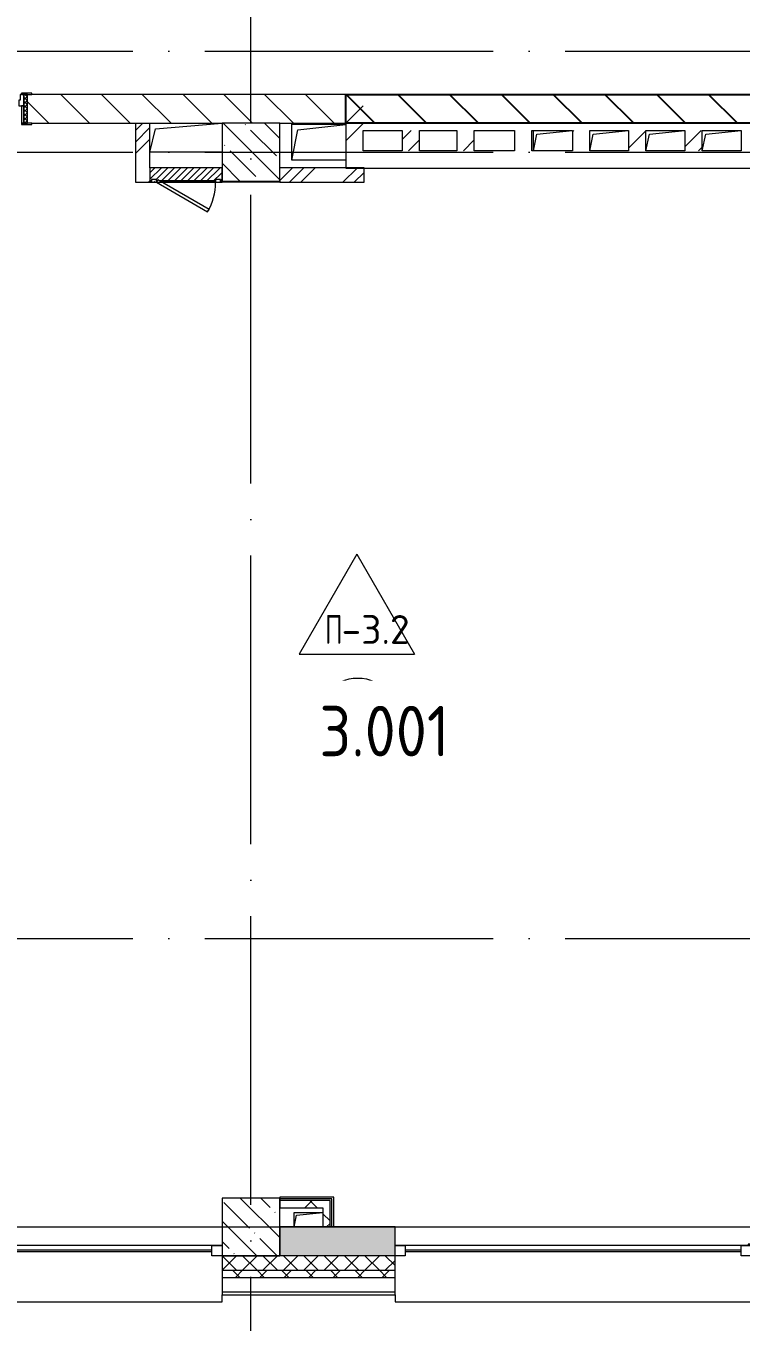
# Model space of a CAD drawing. Header units: millimetres. Extents: x -68946 to 288321, y -402657 to 324925.
# Drawn here: x -498 to 4462, y -216376 to -207391 of the extents above; entities that cross this region are included whole.
import ezdxf

# ---------------------------------------------------------------- set-up
doc = ezdxf.new("R2010")
doc.units = ezdxf.units.MM
doc.linetypes.add('ADSK_Линия сетки', pattern=[2500, 2000, -250, 0, -250])
for name, color, linetype, lineweight in [('A-AREA-____-IDEN', 250, 'Continuous', 9), ('A-DETL-GENF-OTLN', 250, 'Continuous', 5), ('A-DOOR-____-MCUT', 250, 'Continuous', 5), ('A-DOOR-____-OTLN', 250, 'Continuous', 5), ('A-DOOR-FRAM-MCUT', 31, 'Continuous', 5), ('A-DOOR-FRAM-OTLN', 31, 'Continuous', 5), ('A-DOOR-GLAZ-MCUT', 31, 'Continuous', 5), ('A-FLOR-____-IDEN', 11, 'Continuous', 9), ('A-FLOR-____-OTLN', 192, 'Continuous', 9), ('A-GENM-____-MCUT', 250, 'Continuous', 25), ('A-GENM-____-OTLN', 250, 'Continuous', 9), ('A-GLAZ-____-MCUT', 250, 'Continuous', 9), ('A-GLAZ-____-OTLN', 250, 'Continuous', 5), ('A-WALL-____-MCUT', 250, 'Continuous', 13), ('A-WALL-____-PATT', 250, 'Continuous', 13), ('A-WALL-FNSH-MCUT', 250, 'Continuous', 13), ('I-WALL-____-OTLN', 250, 'Continuous', 9), ('S-COLS-____-MCUT', 250, 'Continuous', 25), ('S-COLS-____-OTLN', 250, 'Continuous', 9), ('S-GRID-____-OTLN', 250, 'Continuous', 9)]:
    doc.layers.add(name, color=color, linetype=linetype, lineweight=lineweight)
doc.styles.add('ISOCPEUR_1', font='isocpeur.ttf', dxfattribs={"width": 0.9, "height": 250})
doc.styles.add('ISOCPEUR_2', font='isocpeur.ttf', dxfattribs={"height": 160})
pattern_1 = [(45, (-3188.22, -259241.4), (-224.5064, 224.5064), []), (45, (-3108.85, -259241.4), (0, 449.0128), []), (45, (-3267.6, -259241.4), (0, 449.0128), [])]
pattern_2 = [(45, (-3188.22, -259241.4), (-251.4472, 251.4472), []), (45, (-3188.22, -258860.4), (-251.4472, 251.4472), [])]
pattern_3 = [(45, (-3188.22, -259241.39), (-141.4214, 141.4214), []), (135, (-3188.22, -259241.39), (-141.4214, -141.4214), [])]
pattern_4 = [(45, (125, 0), (-22.6274, 22.6274), [])]

# ---------------------------------------------------------------- blocks, each defined once
blk = doc.blocks.new('Дверь_СКБ_2Ст_Фрамуга1 - Н_ВВ-1_1_2500x2600h_Учебные помещения_Фрамуга справа_не ПБ-42111104-АР1_Маркировочный план 3 этажа')
at = {"layer": 'A-DOOR-____-OTLN'}
h = blk.add_hatch(dxfattribs=at)
h.set_pattern_fill('FP_12', color=256, style=0, pattern_type=2)
h.set_pattern_definition([(135, (1051.41, 164.685), (-14.1421, -14.1421), []), (225, (1051.41, 164.685), (14.1421, -14.1421), [])])
h.paths.add_polyline_path([(1237.5, -100), (1262.5, -100), (1262.5, 100), (1237.5, 100), (1237.5, -98)])
at = {"layer": 'A-DOOR-FRAM-OTLN'}
h = blk.add_hatch(dxfattribs=at)
h.set_pattern_fill('FP_13', color=256, style=0, pattern_type=2)
h.set_pattern_definition([(45, (-1071.384, 164.685), (-14.1421, 14.1421), []), (135, (-1071.384, 164.685), (-14.1421, -14.1421), [])])
h.paths.add_polyline_path([(-1237.5, -100), (-1212.5, -100), (-1212.5, 100), (-1237.5, 100)])
at = {"layer": 'A-DOOR-____-MCUT'}
for p, q in [((212.5, 1100), (212.5, 100)), ((262.5, 1100), (212.5, 1100)), ((262.5, 100), (262.5, 1100)), ((212.5, 100), (262.5, 100))]:
    blk.add_line(p, q, dxfattribs=at)
at = {"layer": 'A-DOOR-____-OTLN'}
for centre, radius, start, end in [((1222.5, 100), 520, 150, 180), ((202.5, 100), 500, 360, 30)]:
    blk.add_arc(centre, radius, start, end, dxfattribs=at)
at = {"layer": 'A-DOOR-FRAM-MCUT'}
for p, q in [((-1197.5, 108), (-1267.5, 108)), ((-1267.5, 108), (-1267.5, 100)), ((-1267.5, 100), (-1197.5, 100)), ((-1212.5, 100), (-1237.5, 100)), ((-1237.5, 100), (-1237.5, -100)), ((-1212.5, 100), (-1212.5, 20)), ((122.5, 100), (-1212.5, 100)), ((-1212.5, -100), (-1212.5, 100)), ((-1197.5, 100), (-1197.5, 108)), ((-1197.5, 100), (-1197.5, 20)), ((122.5, 100), (122.5, 108)), ((122.5, 108), (192.5, 108)), ((122.5, 100), (122.5, 20)), ((132.5, 108), (202.5, 108)), ((132.5, 100), (132.5, 108)), ((137.5, 100), (187.5, 100)), ((137.5, 100), (137.5, 20)), ((187.5, 20), (187.5, 100)), ((212.5, 100), (187.5, 100)), ((187.5, 100), (187.5, 20)), ((192.5, 108), (192.5, 100)), ((202.5, 108), (202.5, 100)), ((202.5, 100), (202.5, 20)), ((212.5, 60), (212.5, 100)), ((1212.5, 100), (1212.5, 60)), ((1237.5, 100), (1212.5, 100)), ((1292.5, 108), (1222.5, 108)), ((1222.5, 108), (1222.5, 100)), ((1222.5, 100), (1292.5, 100)), ((1237.5, 20), (1237.5, 100)), ((1262.5, 100), (1237.5, 100)), ((1237.5, 100), (1237.5, -100)), ((1262.5, -100), (1262.5, 100)), ((1292.5, 100), (1292.5, 108)), ((-1212.5, 20), (122.5, 20)), ((-1197.5, 20), (-1212.5, 20)), ((-1212.5, 20), (-1212.5, -100)), ((-1197.5, -100), (-1197.5, 20)), ((122.5, 12), (122.5, 20)), ((192.5, 12), (122.5, 12)), ((132.5, 20), (132.5, 12)), ((132.5, 12), (202.5, 12)), ((137.5, 20), (187.5, 20)), ((187.5, 20), (222.5, 20)), ((192.5, 20), (192.5, 12)), ((202.5, 12), (202.5, 20)), ((222.5, 60), (212.5, 60)), ((222.5, 20), (222.5, 60)), ((1212.5, 60), (1202.5, 60)), ((1202.5, 60), (1202.5, 20)), ((1202.5, 20), (1237.5, 20)), ((1237.5, 20), (1222.5, 20)), ((1222.5, 20), (1222.5, -100)), ((1237.5, -100), (1237.5, 20)), ((-1197.5, -100), (-1267.5, -100)), ((-1267.5, -100), (-1267.5, -108)), ((-1267.5, -108), (-1197.5, -108)), ((-1237.5, -100), (-1212.5, -100)), ((-1212.5, -100), (-1197.5, -100)), ((-1197.5, -108), (-1197.5, -100)), ((1222.5, -100), (1237.5, -100)), ((1292.5, -100), (1222.5, -100)), ((1222.5, -100), (1222.5, -108)), ((1222.5, -108), (1292.5, -108)), ((1237.5, -100), (1262.5, -100)), ((1292.5, -108), (1292.5, -100))]:
    blk.add_line(p, q, dxfattribs=at)
at = {"layer": 'A-DOOR-GLAZ-MCUT'}
for p, q in [((-1197.5, 70), (137.5, 70)), ((-1197.5, 50), (137.5, 50))]:
    blk.add_line(p, q, dxfattribs=at)
blk = doc.blocks.new('Окно_СКБ_2Ст1 - Окно_СКБ_2Ст 3300_ОК2л-V38-АР1_Маркировочный план 3 этажа')
at = {"layer": 'A-GLAZ-____-MCUT'}
for p, q in [((-1650, -195), (-1650, -125)), ((-1650, -125), (-1580, -125)), ((-1580, -125), (-1580, -195)), ((-820, -155), (-1580, -155)), ((-1580, -155), (-1580, -195)), ((-1530, -205), (-1530, -155)), ((-870, -205), (-870, -155)), ((-820, -195), (-820, -125)), ((-820, -125), (-750, -125)), ((-820, -195), (-820, -155)), ((-750, -125), (-750, -195)), ((1580, -195), (1580, -125)), ((1580, -125), (1650, -125)), ((1650, -125), (1650, -195)), ((-1580, -195), (-1650, -195)), ((-1580, -195), (-1600, -195)), ((-1600, -195), (-1600, -205)), ((-1600, -205), (-800, -205)), ((-800, -205), (-1600, -205)), ((-750, -195), (-820, -195)), ((-800, -195), (-820, -195)), ((-800, -205), (-800, -195)), ((1650, -195), (1580, -195))]:
    blk.add_line(p, q, dxfattribs=at)
at = {"layer": 'A-GLAZ-____-MCUT', "lineweight": 5}
for p, q in [((-1530, -175), (-870, -175)), ((1580, -155), (-750, -155)), ((1580, -165), (-750, -165)), ((-870, -185), (-1530, -185))]:
    blk.add_line(p, q, dxfattribs=at)
at = {"layer": 'A-GLAZ-____-OTLN'}
for p, q in [((-1650, -195), (-1600, -195)), ((-800, -195), (1650, -195))]:
    blk.add_line(p, q, dxfattribs=at)
blk = doc.blocks.new('Окно_СКБ_2Ст1 - Окно_СКБ_2Ст_3300_ОК1-V35-АР1_Маркировочный план 3 этажа')
at = {"layer": 'A-GLAZ-____-MCUT'}
for p, q in [((-1650, -195), (-1650, -125)), ((-1650, -125), (-1580, -125)), ((-1580, -125), (-1580, -195)), ((750, -195), (750, -125)), ((750, -125), (820, -125)), ((820, -125), (820, -195)), ((1580, -155), (820, -155)), ((820, -155), (820, -195)), ((870, -205), (870, -155)), ((1530, -205), (1530, -155)), ((1580, -195), (1580, -125)), ((1580, -125), (1650, -125)), ((1580, -195), (1580, -155)), ((1650, -125), (1650, -195)), ((-1580, -195), (-1650, -195)), ((820, -195), (750, -195)), ((820, -195), (800, -195)), ((800, -195), (800, -205)), ((800, -205), (1600, -205)), ((1600, -205), (800, -205)), ((1650, -195), (1580, -195)), ((1600, -195), (1580, -195)), ((1600, -205), (1600, -195))]:
    blk.add_line(p, q, dxfattribs=at)
at = {"layer": 'A-GLAZ-____-MCUT', "lineweight": 5}
for p, q in [((750, -155), (-1580, -155)), ((750, -165), (-1580, -165)), ((870, -175), (1530, -175)), ((1530, -185), (870, -185))]:
    blk.add_line(p, q, dxfattribs=at)
at = {"layer": 'A-GLAZ-____-OTLN'}
for p, q in [((-1650, -195), (800, -195)), ((1600, -195), (1650, -195))]:
    blk.add_line(p, q, dxfattribs=at)
blk = doc.blocks.new('WNW_Отлив1 - Отлив_металлический 2-28598290-АР1_Маркировочный план 3 этажа')
at = {"layer": 'A-GLAZ-____-OTLN'}
for p, q in [((1650, 320), (-1650, 320)), ((-1650, 320), (-1650, 270)), ((1650, 270), (1650, 320))]:
    blk.add_line(p, q, dxfattribs=at)
blk = doc.blocks.new('_Wn_-As_OpeningMEP_floor__Rectangular - _Wn_-As_OpeningMEP_floor__Rectangular-32466859-АР1_Маркировочный план 3 этажа')
at = {"layer": 'A-DETL-GENF-OTLN', "lineweight": 5}
for p, q in [((-135, -20), (-110.5, 95.5)), ((-110.5, 95.5), (135, 120))]:
    blk.add_line(p, q, dxfattribs=at)
blk = doc.blocks.new('BSC_Колонна _Прямоугольная - 400x400-31437719-АР1_Маркировочный план 3 этажа')
at = {"layer": 'S-COLS-____-OTLN', "lineweight": 5}
h = blk.add_hatch(dxfattribs=at)
h.set_pattern_fill('FP_25', color=256, style=0, pattern_type=2)
h.set_pattern_definition([(135, (-4249.98, -50975), (-142.5619, -142.5619), []), (135, (-4107.42, -50975), (-142.5619, -142.5619), [252.016, -50.403, 3.353, -47.05])])
h.paths.add_polyline_path([(-199.8, -200), (200, -200), (200, 200), (-200, 200), (-199.8, -199)])
at = {"layer": 'S-COLS-____-MCUT', "lineweight": 5}
for p, q in [((200, 200), (-200, 200)), ((-200, 200), (-200, -109)), ((200, -200), (200, 200)), ((-200, -109), (-200, -199)), ((-199.8, -200), (200, -200))]:
    blk.add_line(p, q, dxfattribs=at)
blk = doc.blocks.new('_Wn_-As_OpeningMEP_floor__Rectangular - _Wn_-As_OpeningMEP_floor__Rectangular-32466879-АР1_Маркировочный план 3 этажа')
at = {"layer": 'A-DETL-GENF-OTLN', "lineweight": 5}
for p, q in [((-200, -75), (-158.9, 133.9)), ((-158.9, 133.9), (174.7, 172.1))]:
    blk.add_line(p, q, dxfattribs=at)
blk = doc.blocks.new('_Wn_-As_OpeningMEP_floor__Rectangular - _Wn_-As_OpeningMEP_floor__Rectangular-V52-АР1_Маркировочный план 3 этажа')
at = {"layer": 'A-DETL-GENF-OTLN', "lineweight": 5}
for p, q in [((-250, -50), (-212.2, 112.2)), ((-212.2, 112.2), (250, 150))]:
    blk.add_line(p, q, dxfattribs=at)
blk = doc.blocks.new('_Wn_-As_OpeningMEP_floor__Rectangular - _Wn_-As_OpeningMEP_floor__Rectangular-35307840-АР1_Маркировочный план 3 этажа')
at = {"layer": 'A-DETL-GENF-OTLN', "lineweight": 5}
for p, q in [((-82.3, 82.3), (100, 100)), ((-100, 0), (-82.3, 82.3))]:
    blk.add_line(p, q, dxfattribs=at)
blk = doc.blocks.new('АР_Люк - ЛРС_ВК_500х400_наружный_NCS S 1000-N-42736189-АР1_Маркировочный план 3 этажа')
at = {"layer": 'A-DOOR-____-OTLN'}
h = blk.add_hatch(dxfattribs=at)
h.set_pattern_fill('FP_54', color=256, style=0, pattern_type=2)
h.set_pattern_definition(pattern_4)
h.paths.add_polyline_path([(340, 43), (347.7, 43), (347.5, 44.5)])
h.paths.add_polyline_path([(-35.1, 50), (-80, 50), (-80, 30), (-115, 30), (-115, 50), (-125, 50), (-124.8, -50), (375, -50), (375, 50), (365, 50), (365, 30), (330, 30), (330, 41), (340, 43), (330, 43), (330, 50), (320, 32.7), (290, 50)])
h = blk.add_hatch(dxfattribs=at)
h.set_pattern_fill('FP_54', color=256, style=0, pattern_type=2)
h.set_pattern_definition(pattern_4)
h.paths.add_polyline_path([(-124.8, 40), (-125, 40), (-124.8, 40)])
at = {"layer": 'A-DETL-GENF-OTLN', "lineweight": 5}
for p, q in [((375, 50), (-125, 50)), ((-125, 50), (-125, -50)), ((375, -50), (375, 50)), ((-125, -50), (375, -50))]:
    blk.add_line(p, q, dxfattribs=at)
at = {"layer": 'A-DOOR-____-MCUT', "lineweight": 5}
for p, q in [((-25.1, 255), (-35.1, 237.7)), ((-35.1, 237.7), (320, 32.7)), ((330, 50), (-25.1, 255)), ((-80, 50), (-115, 50)), ((-115, 50), (-115, 30)), ((-115, 30), (-80, 30)), ((-80, 30), (-80, 50)), ((320, 32.7), (330, 50)), ((365, 50), (330, 50)), ((330, 50), (330, 30)), ((330, 30), (365, 30)), ((365, 30), (365, 50))]:
    blk.add_line(p, q, dxfattribs=at)
blk.add_arc((330, 50), 410, 150, 180, dxfattribs=at)
at = {"layer": 'A-DOOR-____-OTLN'}
blk.add_line((330, 50), (-25.1, 255), dxfattribs=at)
blk = doc.blocks.new('ASML_АР_Отделка Люка - ВО Отделка люков_Грунтовка 0_Шпатлевка 0_Окраска 0_0-42722003-АР1_Маркировочный план 3 этажа')
at = {"layer": 'A-GENM-____-MCUT', "lineweight": 5}
for p, q in [((-240, 3), (-250, 3)), ((-250, 3), (-250, 0)), ((177.1, 3), (-205, 3)), ((205, 3), (201, 3)), ((250, 3), (240, 3)), ((250, 0), (250, 3)), ((-250, 0), (-240, 0)), ((-205, 0), (182.3, 0)), ((199.2, 0), (205, 0)), ((240, 0), (250, 0))]:
    blk.add_line(p, q, dxfattribs=at)
blk = doc.blocks.new('AAR_СКБ_Марка_Помещения_мал - Номер-28977439-АР1_Маркировочный план 3 этажа')
at = {"layer": 'A-AREA-____-IDEN'}
blk.add_circle((-0.028, 0), 3, dxfattribs=at)
blk = doc.blocks.new('AAR_СКБ_Марка_Перекрытия - Марка пола-17325028-АР1_Маркировочный план 3 этажа')
at = {"layer": 'A-FLOR-____-IDEN'}
for p, q in [((0, 6.932), (-4.002, 0)), ((0, 6.932), (4.002, 0)), ((-4.002, 0), (4.002, 0))]:
    blk.add_line(p, q, dxfattribs=at)

msp = doc.modelspace()

# ---------------------------------------------------------------- hatches: boundary and pattern name
h = msp.add_hatch()
h.set_pattern_fill('ANSI31', color=256, scale=80, angle=90)
h.set_pattern_definition([(135, (1721.49, -207866.4), (-179.605, -179.605), [])])
h.paths.add_polyline_path([(5361.7544, -208066.3892), (1721.4854, -208066.3892), (1721.4854, -207866.3892), (5361.7544, -207866.3892)])
at = {"layer": 'A-WALL-____-PATT', "lineweight": 15, "true_color": 0x000000}
h = msp.add_hatch(dxfattribs=at)
h.set_pattern_fill('FP_1', color=18, style=0, pattern_type=2)
h.set_pattern_definition([(135, (-3188.22, -259241.39), (-141.42136, -141.42136), [])])
h.paths.add_polyline_path([(149.1054, -208066.3892), (1721.4854, -208066.3892), (1721.4854, -207866.3892), (-488.2456, -207866.3892), (-488.2456, -208066.3892), (4.9256, -208066.3892)])
h.paths.add_polyline_path([(-3188.2456, -208066.3886), (-2988.2462, -208066.3886), (-2988.2456, -207866.3892), (-3188.2456, -207866.3892)])
h = msp.add_hatch(dxfattribs=at)
h.set_pattern_fill('FP_2', color=18, style=0, pattern_type=2)
h.set_pattern_definition(pattern_2)
h.paths.add_polyline_path([(1721.4854, -208376.3886), (1722.4854, -208375.3886), (1841.4854, -208375.3886), (1841.4854, -207866.3892), (1721.4854, -207866.3892), (1721.4854, -208322.7413)])
h = msp.add_hatch(dxfattribs=at)
h.set_pattern_fill('FP_9', color=18, style=0, pattern_type=2)
h.set_pattern_definition(pattern_1)
h.paths.add_polyline_path([(276.4485, -208475.3886), (361.7544, -208475.3886), (361.7544, -208066.3892), (261.7544, -208066.3892), (261.7544, -208475.3886)])
h = msp.add_hatch(dxfattribs=at)
h.set_pattern_fill('FP_2', color=18, style=0, pattern_type=2)
h.set_pattern_definition(pattern_2)
h.paths.add_polyline_path([(2167.623, -208256.3886), (2231.4854, -208256.3886), (2231.4854, -208116.3892), (2111.4854, -208116.3892), (2111.4854, -208256.3886)])
h = msp.add_hatch(dxfattribs=at)
h.set_pattern_fill('FP_2', color=18, style=0, pattern_type=2)
h.set_pattern_definition(pattern_2)
h.paths.add_polyline_path([(2611.4854, -208256.3886), (2611.4854, -208116.3892), (2491.4854, -208116.3892), (2491.7763, -208256.3886)])
h = msp.add_hatch(dxfattribs=at)
h.set_pattern_fill('FP_2', color=18, style=0, pattern_type=2)
h.set_pattern_definition(pattern_2)
h.paths.add_polyline_path([(3321.0617, -208256.3886), (3411.8153, -208256.3886), (3411.8153, -208116.3892), (3291.8153, -208116.3892), (3291.8153, -208256.3886)])
h = msp.add_hatch(dxfattribs=at)
h.set_pattern_fill('FP_2', color=18, style=0, pattern_type=2)
h.set_pattern_definition(pattern_2)
h.paths.add_polyline_path([(3801.8153, -208256.3886), (3801.8153, -208116.3892), (3681.8154, -208116.3892), (3681.8154, -208256.3886), (3726.2434, -208256.3886)])
h = msp.add_hatch(dxfattribs=at)
h.set_pattern_fill('FP_2', color=18, style=0, pattern_type=2)
h.set_pattern_definition(pattern_2)
h.paths.add_polyline_path([(4130.8034, -208256.3886), (4191.8153, -208256.3886), (4191.8153, -208116.3892), (4071.8155, -208116.3892), (4071.8153, -208256.3886)])
h = msp.add_hatch(dxfattribs=at)
h.set_pattern_fill('FP_9', color=18, style=0, pattern_type=2)
h.set_pattern_definition(pattern_1)
h.paths.add_polyline_path([(1846.8153, -208475.3886), (1846.8153, -208376.3886), (1261.7544, -208375.3886), (1261.7544, -208475.3886), (1841.4854, -208475.3886)])
h = msp.add_hatch(dxfattribs=at)
h.set_pattern_fill('FP_51', color=18, style=0, pattern_type=2)
h.set_pattern_definition(pattern_3)
h.paths.add_polyline_path([(1560.8334, -215584.3892), (1611.7763, -215584.3892), (1611.7763, -215534.3892), (1261.7544, -215534.3892), (1261.7544, -215584.3892), (1361.7763, -215584.3892)])
h = msp.add_hatch(dxfattribs=at)
h.set_pattern_fill('FP_51', color=18, style=0, pattern_type=2)
h.set_pattern_definition(pattern_3)
h.paths.add_polyline_path([(1564.7231, -215716.3886), (1611.7763, -215716.3886), (1611.7763, -215584.3892), (1561.7763, -215584.3892), (1561.7763, -215716.3886)])
h = msp.add_hatch(dxfattribs=at)
h.set_pattern_fill('FP_50', color=18, style=0, pattern_type=2)
h.set_pattern_definition([(50, (-3188.22, -259241.4), (364.3679, -31.8783), [38.1, -419.1]), (355, (-3188.22, -259241.4), (-70.4859, 382.1133), [30.48, -335.28]), (100.451, (-3157.86, -259244.05), (293.885, 350.2334), [32.38, -356.18]), (46.184, (-3188.22, -259139.8), (542.1585, -84.0858), [57.15, -628.65]), (96.636, (-3143.04, -259146.8), (474.805, 494.8554), [48.57, -534.27]), (351.184, (-3188.2, -259139.8), (474.8102, 494.85), [45.72, -502.92]), (21, (-3137.42, -259165.2), (303.2285, -204.5305), [38.1, -419.1]), (326, (-3137.42, -259165.2), (123.6039, 368.376), [30.48, -335.28]), (71.451, (-3112.15, -259182.23), (426.8341, 163.8427), [32.38, -356.18]), (37.5, (-3188.22, -259241.39), (6.17665, 169.11015), [16.764, -314.452, 16.764, -323.596, -336.55]), (37.5, (-3188.22, -259241.39), (6.17665, 169.11015), [-671.576, 16.764, -319.786]), (7.5, (-3188.22, -259241.39), (133.63888, 200.3615), [16.764, -177.292, 16.764, -306.832, -128.27]), (7.5, (-3188.22, -259241.39), (133.63888, 200.3615), [-517.652, 16.764, -111.506]), (327.5, (-3301.51, -259241.39), (271.18182, -11.45836), [16.764, -110.236, 16.764, -379.476, -525.78]), (327.5, (-3301.51, -259241.39), (271.18182, -11.45836), [-523.24, 16.764, -509.016]), (317.5, (-3352.3, -259241.4), (296.2585, 50.85285), [16.764, -148.336, 16.764, -246.38, -373.38]), (317.5, (-3352.3, -259241.4), (296.2585, 50.85285), [-428.244, 16.764, -356.616])])
h.paths.add_polyline_path([(-2838.2456, -215916.3886), (-2438.2237, -215916.3886), (-2438.2237, -215716.3886), (-2988.2456, -215716.3886), (-2988.2456, -215916.3886)])
h.paths.add_polyline_path([(1361.7763, -215916.3886), (2061.7763, -215916.3886), (2061.7763, -215716.3886), (1261.7544, -215716.3886), (1261.7544, -215916.3886), (1346.8153, -215916.3886)])
h.paths.add_polyline_path([(5761.7544, -215916.3886), (6561.7763, -215916.3886), (6561.7763, -215716.3886), (5761.7544, -215716.3886), (5761.7544, -215880.8938)])
h.paths.add_polyline_path([(10361.7763, -215916.3886), (11061.7763, -215916.3886), (11061.7763, -215716.3886), (10261.7544, -215716.3886), (10261.7544, -215916.3886)])
h.paths.add_polyline_path([(11961.7763, -215916.3886), (12661.7763, -215916.3886), (12661.7763, -215716.3886), (11961.7763, -215716.3886), (11961.7763, -215790.0732)])
h.paths.add_polyline_path([(14761.7544, -215916.3886), (15561.7763, -215916.3886), (15561.7763, -215716.3886), (14761.7544, -215716.3886)])
h.paths.add_polyline_path([(19382.1845, -215916.3886), (20061.7763, -215916.3886), (20061.7763, -215716.3886), (19261.7544, -215716.3886), (19261.7544, -215916.3886), (19361.7763, -215916.3886)])
h.paths.add_polyline_path([(23934.7374, -215916.3886), (24561.7763, -215916.3886), (24561.7763, -215716.3886), (23761.7544, -215716.3886), (23761.7544, -215916.3886), (23929.8461, -215916.3886)])
h.paths.add_polyline_path([(32470.3361, -215916.3886), (32761.7544, -215916.3886), (32761.7544, -215716.3886), (32361.7763, -215716.3886), (32361.7763, -215916.3886), (32461.7763, -215916.3886)])
h.paths.add_polyline_path([(28696.7116, -215916.3886), (29061.7763, -215916.3886), (29061.7763, -215716.3886), (28261.7544, -215716.3886), (28261.7544, -215916.3886), (28590.3478, -215916.3886)])
h.paths.add_polyline_path([(30661.7763, -215916.3886), (30661.7763, -215716.3886), (29961.7763, -215716.3886), (29961.7763, -215916.3886)])
h.paths.add_polyline_path([(37349.5314, -215916.3886), (37661.7544, -215916.3886), (37661.7544, -215716.3886), (36861.7763, -215716.3886), (36861.7763, -215916.3886), (37161.7763, -215916.3886)])
h.paths.add_polyline_path([(33310.4662, -215916.3886), (33561.7763, -215916.3886), (33561.7763, -215716.3886), (33161.7544, -215716.3886), (33161.7544, -215916.3886), (33261.7763, -215916.3886)])
h.paths.add_polyline_path([(41697.2383, -215916.3886), (42161.7544, -215916.3886), (42161.7544, -215716.3886), (41361.7763, -215716.3886), (41361.7763, -215916.3886), (41686.2329, -215916.3886)])
h.paths.add_polyline_path([(51161.7544, -215916.3886), (51161.7544, -215716.3886), (50361.7763, -215716.3886), (50361.7763, -215916.3886), (51061.7763, -215916.3886)])
h.paths.add_polyline_path([(45998.2911, -215916.3886), (46661.7544, -215916.3886), (46661.7544, -215716.3886), (45861.7763, -215716.3886), (45861.7763, -215916.3886)])
h.paths.add_polyline_path([(48661.7763, -215916.3886), (48661.7763, -215716.3886), (47961.7763, -215716.3886), (47961.7763, -215916.3886)])
h.paths.add_polyline_path([(55249.3186, -215916.3886), (55661.7544, -215916.3886), (55661.7544, -215716.3886), (54861.7763, -215716.3886), (54861.7763, -215916.3886), (55225.8002, -215916.3886)])
h.paths.add_polyline_path([(59948.3621, -215916.3886), (60161.7544, -215916.3886), (60161.7544, -215716.3886), (59361.7763, -215716.3886), (59361.7763, -215916.3886), (59937.3398, -215916.3886)])
h.paths.add_polyline_path([(61536.8153, -215916.3886), (62161.7763, -215916.3886), (62161.7763, -215716.3886), (61461.7763, -215716.3886), (61461.7763, -215916.3886)])
h.paths.add_polyline_path([(65841.7763, -215916.3886), (65861.7763, -215916.3289), (65861.7763, -215716.3886), (63861.7763, -215716.3886), (63861.7763, -215916.3886), (65606.7479, -215916.3886)])
h = msp.add_hatch(dxfattribs=at)
h.set_pattern_fill('FP_17', color=18, style=0, pattern_type=2)
h.set_pattern_definition([(45, (-3188.22, -259241.39), (-70.71068, 70.71068), []), (135, (-3188.22, -259241.39), (-70.71068, -70.71068), [])])
h.paths.add_polyline_path([(65861.7763, -216016.3886), (65861.7763, -215916.3886), (63861.7763, -215916.3886), (63861.7763, -216016.3886), (65841.7763, -216016.3886)])
h.paths.add_polyline_path([(61736.8153, -216016.3886), (62161.7763, -216016.3886), (62161.7763, -215916.3886), (61461.7763, -215916.3886), (61461.7763, -216016.3886), (61583.34, -216016.3886)])
h.paths.add_polyline_path([(59839.5547, -216016.3886), (60561.7763, -216016.3886), (60561.7544, -215916.3886), (59361.7763, -215916.3886), (59361.7763, -216016.3886)])
h.paths.add_polyline_path([(56061.7544, -216016.3886), (56061.7763, -216016.3886), (56061.7544, -215916.3886), (54861.7763, -215916.3886), (54861.7763, -216016.3886), (55802.5195, -216016.3886)])
h.paths.add_polyline_path([(51561.7544, -216016.3886), (51561.7763, -216016.3886), (51561.7544, -215916.3886), (50361.7763, -215916.3886), (50361.7763, -216016.3886), (51161.7544, -216016.3886)])
h.paths.add_polyline_path([(45861.7763, -216016.3886), (47061.7763, -216016.3886), (47061.7544, -215916.3886), (45861.7763, -215916.3886)])
h.paths.add_polyline_path([(47961.7763, -216016.3886), (48661.7763, -216016.3886), (48661.7763, -215916.3886), (47961.7763, -215916.3886)])
h.paths.add_polyline_path([(41694.385, -216016.3886), (42561.7763, -216016.3886), (42561.7544, -215916.3886), (41361.7763, -215916.3886), (41361.7763, -216016.3886), (41687.8633, -216016.3886)])
h.paths.add_polyline_path([(37361.7763, -216016.3886), (38061.7763, -216016.3886), (38061.7544, -215916.3886), (36861.7763, -215916.3886), (36861.7763, -216016.3886), (37345.4498, -216016.3886)])
h.paths.add_polyline_path([(33310.4662, -216016.3886), (33561.7763, -216016.3886), (33561.7763, -215916.3886), (32361.7763, -215916.3886), (32361.7763, -216016.3886), (33261.7763, -216016.3886)])
h.paths.add_polyline_path([(28561.7763, -216016.3886), (29061.7763, -216016.3886), (29061.7763, -215916.3886), (27861.7763, -215916.3886), (27861.7763, -216016.3886), (28467.2111, -216016.3886)])
h.paths.add_polyline_path([(30661.7763, -216016.3886), (30661.7763, -215916.3886), (29961.7763, -215916.3886), (29961.7763, -216016.3886)])
h.paths.add_polyline_path([(23761.7544, -216016.3886), (24561.7763, -216016.3886), (24561.7763, -215916.3886), (23361.7763, -215916.3886), (23361.7763, -216016.3886), (23506.2378, -216016.3886)])
h.paths.add_polyline_path([(20061.7763, -216016.3886), (20061.7763, -215916.3886), (18861.7763, -215916.3886), (18861.7763, -216016.3886), (19599.8716, -216016.3886)])
h.paths.add_polyline_path([(14861.7763, -216016.3886), (15561.7763, -216016.3886), (15561.7763, -215916.3886), (14361.7763, -215916.3886), (14361.7763, -216016.3886), (14855.448, -216016.3886)])
h.paths.add_polyline_path([(12548.5707, -216016.3886), (12661.7763, -216016.3886), (12661.7763, -215916.3886), (11961.7763, -215916.3886), (11961.7763, -216016.3886)])
h.paths.add_polyline_path([(10261.7544, -216016.3886), (11061.7763, -216016.3886), (11061.7763, -215916.3886), (9861.7763, -215916.3886), (9861.7763, -216016.3886), (10241.6935, -216016.3886)])
h.paths.add_polyline_path([(5627.9389, -216016.3886), (6561.7763, -216016.3886), (6561.7763, -215916.3886), (5361.7763, -215916.3886), (5361.7763, -216016.3886)])
h.paths.add_polyline_path([(1467.7525, -216016.3886), (2061.7763, -216016.3886), (2061.7763, -215916.3886), (861.7763, -215916.3886), (861.7763, -216016.3886), (1416.1993, -216016.3886)])
h.paths.add_polyline_path([(-3388.2456, -216016.3886), (-2438.2237, -216016.3886), (-2438.2237, -215916.3886), (-3488.2456, -215916.3886), (-3488.2456, -216016.3886), (-3438.2511, -216016.3886)])
h = msp.add_hatch(dxfattribs=at)
h.set_pattern_fill('FP_16', color=18, style=0, pattern_type=2)
h.set_pattern_definition([(135, (-3188.22, -259241.39), (-84.85281, -84.85281), []), (225, (-3188.22, -259241.39), (84.85281, -84.85281), [])])
h.paths.add_polyline_path([(65861.7763, -216066.3886), (65861.7763, -216016.3886), (63861.7763, -216016.3886), (63861.7763, -216066.3886), (65841.7763, -216066.3886)])
h.paths.add_polyline_path([(61536.8153, -216066.3886), (62161.7763, -216066.3886), (62161.7763, -216016.3886), (61461.7763, -216016.3886), (61461.7763, -216066.3886)])
h.paths.add_polyline_path([(60561.7763, -216066.3886), (60561.7544, -216016.3895), (59361.7763, -216016.3886), (59361.7763, -216066.3886), (60561.7544, -216066.3886)])
h.paths.add_polyline_path([(56061.7544, -216066.3886), (56061.7763, -216066.3886), (56061.7544, -216016.3895), (54861.7763, -216016.3886), (54861.7763, -216066.3886), (55802.5195, -216066.3886)])
h.paths.add_polyline_path([(51561.7544, -216066.3886), (51561.7763, -216066.3886), (51561.7544, -216016.3895), (50361.7763, -216016.3886), (50361.7763, -216066.3886), (51161.7544, -216066.3886)])
h.paths.add_polyline_path([(47961.7763, -216066.3886), (48661.7763, -216066.3886), (48661.7763, -216016.3886), (47961.7763, -216016.3886)])
h.paths.add_polyline_path([(47061.7544, -216066.3886), (47061.7763, -216066.3886), (47061.7544, -216016.3895), (45861.7763, -216016.3886), (45861.7763, -216066.3886), (46661.7544, -216066.3886)])
h.paths.add_polyline_path([(41361.7763, -216066.3886), (42561.7763, -216066.3886), (42561.7544, -216016.3895), (41361.7763, -216016.3886)])
h.paths.add_polyline_path([(36861.7763, -216066.3886), (38061.7763, -216066.3886), (38061.7544, -216016.3895), (36861.7763, -216016.3886)])
h.paths.add_polyline_path([(32522.3062, -216066.3886), (33561.7763, -216066.3886), (33561.7763, -216016.3886), (32361.7763, -216016.3886), (32361.7763, -216066.3886), (32514.9693, -216066.3886)])
h.paths.add_polyline_path([(29961.7763, -216066.3886), (30661.7763, -216066.3886), (30661.7763, -216016.3886), (29961.7763, -216016.3886)])
h.paths.add_polyline_path([(28392.3886, -216066.3886), (29061.7763, -216066.3886), (29061.7763, -216016.3886), (27861.7763, -216016.3886), (27861.7763, -216066.3886), (28361.7763, -216066.3886)])
h.paths.add_polyline_path([(23899.6826, -216066.3886), (24561.7763, -216066.3886), (24561.7763, -216016.3886), (23361.7763, -216016.3886), (23361.7763, -216066.3886), (23861.7763, -216066.3886)])
h.paths.add_polyline_path([(19361.7763, -216066.3886), (20061.7763, -216066.3886), (20061.7763, -216016.3886), (18861.7763, -216016.3886), (18861.7763, -216066.3886), (19261.7544, -216066.3886)])
h.paths.add_polyline_path([(14861.7763, -216066.3886), (15561.7763, -216066.3886), (15561.7763, -216016.3886), (14361.7763, -216016.3886), (14361.7763, -216066.3886), (14859.7355, -216066.3886)])
h.paths.add_polyline_path([(12548.5707, -216066.3886), (12661.7763, -216066.3886), (12661.7763, -216016.3886), (11961.7763, -216016.3886), (11961.7763, -216066.3886)])
h.paths.add_polyline_path([(9861.7763, -216066.3886), (11061.7763, -216066.3886), (11061.7763, -216016.3886), (9861.7763, -216016.3886)])
h.paths.add_polyline_path([(5627.9389, -216066.3886), (6561.7763, -216066.3886), (6561.7763, -216016.3886), (5361.7763, -216016.3886), (5361.7763, -216066.3886)])
h.paths.add_polyline_path([(1346.8153, -216066.3886), (2061.7763, -216066.3886), (2061.7763, -216016.3886), (861.7763, -216016.3886), (861.7763, -216066.3886), (1261.7544, -216066.3886)])
h.paths.add_polyline_path([(-3088.2237, -216066.3886), (-2438.2237, -216066.3886), (-2438.2237, -216016.3886), (-3538.2456, -216016.3886), (-3538.2456, -216066.3886), (-3388.1847, -216066.3886)])
at = {"layer": 'S-COLS-____-OTLN', "lineweight": 5, "true_color": 0x000000}
h = msp.add_hatch(dxfattribs=at)
h.set_pattern_fill('FP_24', color=18, style=0, pattern_type=2)
h.set_pattern_definition([(135, (-3188.22, -259241.39), (-142.5612, -142.5612), []), (135, (-3045.66, -259241.39), (-142.5612, -142.5612), [252.016, -50.403, 3.353, -47.05])])
h.paths.add_polyline_path([(1014.1844, -215916.3886), (1261.7544, -215916.3886), (1261.7544, -215516.3886), (861.7544, -215516.3886), (861.7763, -215916.3886)])

# ---------------------------------------------------------------- linework, layer by layer
msp.add_lwpolyline([(5361.7544, -208066.3892), (1721.4854, -208066.3892), (1721.4854, -207866.3892), (5361.7544, -207866.3892)], close=True)
at = {"layer": 'A-FLOR-____-OTLN', "color": 18, "lineweight": 5, "true_color": 0x000000}
for p, q in [((1346.8153, -208321.4488), (1346.8153, -208071.4488)), ((1346.8153, -208071.4488), (1721.4854, -208071.4488)), ((3021.8153, -208256.3886), (3021.8153, -208116.3892)), ((861.7544, -208266.3892), (361.7544, -208266.3892)), ((1721.4854, -208321.4488), (1346.8153, -208321.4488)), ((1261.7544, -208475.3886), (861.9722, -208475.3886)), ((1361.7763, -215716.3886), (1361.7763, -215616.3886)), ((1361.7763, -215616.3886), (1561.7763, -215616.3886))]:
    msp.add_line(p, q, dxfattribs=at)
at = {"layer": 'A-WALL-____-MCUT', "color": 18, "lineweight": 15, "true_color": 0x000000}
for p, q in [((5241.7544, -207866.3892), (-458.2456, -207866.3892)), ((1721.4854, -207866.3892), (1721.4854, -208376.3886)), ((-458.2456, -208066.3892), (861.7544, -208066.3892)), ((261.7544, -208066.3892), (261.7544, -208475.3886)), ((361.7544, -208375.3886), (361.7544, -208066.3892)), ((1261.7544, -208066.3892), (1721.4854, -208066.3892)), ((1841.4854, -208256.3886), (1841.4854, -208116.3892)), ((1841.4854, -208116.3892), (2111.4854, -208116.3892)), ((2111.4854, -208116.3892), (2111.4854, -208256.3886)), ((2231.4854, -208256.3886), (2231.4854, -208116.3892)), ((2231.4854, -208116.3892), (2491.4854, -208116.3892)), ((2491.4854, -208116.3892), (2491.4854, -208256.3886)), ((2611.4854, -208256.3886), (2611.4854, -208116.3892)), ((2611.4854, -208116.3892), (2889.8153, -208116.3892)), ((2889.8153, -208116.3892), (2889.8153, -208256.3886)), ((3009.8153, -208256.3886), (3009.8153, -208116.3892)), ((3009.8153, -208116.3892), (3291.8153, -208116.3892)), ((3291.8153, -208116.3892), (3291.8153, -208256.3886)), ((3411.8153, -208256.3886), (3411.8153, -208116.3892)), ((3411.8153, -208116.3892), (3681.8153, -208116.3892)), ((3681.8153, -208116.3892), (3681.8153, -208256.3886)), ((3801.8153, -208256.3886), (3801.8153, -208116.3892)), ((3801.8153, -208116.3892), (4071.8153, -208116.3892)), ((4071.8153, -208116.3892), (4071.8153, -208256.3886)), ((4191.8153, -208256.3886), (4191.8153, -208116.3892)), ((4191.8153, -208116.3892), (4461.8153, -208116.3892)), ((4461.8153, -208116.3892), (4461.8153, -208256.3886)), ((2111.4854, -208256.3886), (1841.4854, -208256.3886)), ((2491.4854, -208256.3886), (2231.4854, -208256.3886)), ((2889.8153, -208256.3886), (2611.4854, -208256.3886)), ((3291.8153, -208256.3886), (3009.8153, -208256.3886)), ((3681.8153, -208256.3886), (3411.8153, -208256.3886)), ((4071.8153, -208256.3886), (3801.8153, -208256.3886)), ((4461.8153, -208256.3886), (4191.8153, -208256.3886)), ((861.7544, -208375.3886), (361.7544, -208375.3886)), ((1846.8153, -208375.3886), (1261.7544, -208375.3886)), ((1721.4854, -208376.3886), (5361.7544, -208376.3886)), ((1846.8153, -208475.3886), (1846.8153, -208375.3886)), ((261.7544, -208475.3886), (371.9722, -208475.3886)), ((446.9722, -208475.3886), (816.9722, -208475.3886)), ((851.9722, -208475.3886), (861.7763, -208475.3886)), ((861.7763, -208475.3886), (861.7763, -208468.3886)), ((1261.7544, -208466.3886), (1261.7544, -208475.3886)), ((1261.7544, -208475.3886), (1846.8153, -208475.3886)), ((1624.2763, -215521.8892), (1261.7544, -215521.8892)), ((1261.7544, -215534.3892), (1261.7544, -215584.3892)), ((1611.7763, -215534.3892), (1261.7544, -215534.3892)), ((1611.7763, -215716.3886), (1611.7763, -215534.3892)), ((1624.2763, -215716.3886), (1624.2763, -215521.8892)), ((1261.7544, -215584.3892), (1561.7763, -215584.3892)), ((1561.7763, -215584.3892), (1561.7763, -215716.3886)), ((2061.7763, -215716.3886), (1261.7544, -215716.3886)), ((1261.7544, -215716.3886), (1261.7544, -215916.3886)), ((2061.7763, -215916.3886), (2061.7763, -215716.3886)), ((1261.7544, -215916.3886), (861.7763, -215916.3886)), ((861.7763, -215916.3886), (861.7763, -216066.3886)), ((2061.7763, -215916.3886), (1261.7544, -215916.3886)), ((2061.7763, -216066.3886), (2061.7763, -215916.3886)), ((861.7763, -216016.3886), (2061.7763, -216016.3886)), ((861.7763, -216066.3886), (2061.7763, -216066.3886)), ((861.7763, -216166.3886), (2061.7763, -216166.3886))]:
    msp.add_line(p, q, dxfattribs=at)
at = {"layer": 'A-WALL-FNSH-MCUT', "lineweight": 15}
for p, q in [((1636.7763, -215509.3892), (1261.7544, -215509.3892)), ((1261.7544, -215509.3892), (1261.7544, -215534.3892)), ((1636.7763, -215716.3886), (1636.7763, -215509.3892)), ((861.7763, -216066.3886), (861.7763, -216186.3886)), ((2061.7763, -216186.3886), (2061.7763, -216066.3886)), ((861.7763, -216186.3886), (2061.7763, -216186.3886))]:
    msp.add_line(p, q, dxfattribs=at)
at = {"layer": 'I-WALL-____-OTLN', "color": 18, "lineweight": 15, "true_color": 0x000000}
for p, q in [((-2438.2237, -215716.3886), (861.7544, -215716.3886)), ((2061.7763, -215716.3886), (5361.7544, -215716.3886))]:
    msp.add_line(p, q, dxfattribs=at)
at = {"layer": 'S-COLS-____-MCUT', "color": 18, "lineweight": 5, "true_color": 0x000000}
for p, q in [((1261.7544, -215516.3886), (861.7544, -215516.3886)), ((861.7544, -215516.3886), (861.7544, -215916.3886)), ((1261.7544, -215716.3886), (1261.7544, -215516.3886)), ((861.7544, -215916.3886), (1261.7544, -215916.3886))]:
    msp.add_line(p, q, dxfattribs=at)
at = {"layer": 'S-COLS-____-OTLN', "color": 18, "lineweight": 5, "true_color": 0x000000}
msp.add_line((1261.7544, -215916.3886), (1261.7544, -215716.3886), dxfattribs=at)
at = {"layer": 'S-GRID-____-OTLN', "color": 18, "linetype": 'ADSK_Линия сетки', "true_color": 0x000000}
for p, q in [((1061.7763, -220563.733), (1061.7763, -199653.1503)), ((-6757.7749, -207566.3886), (70471.963, -207566.3886)), ((-6757.7749, -208266.3886), (70471.963, -208266.3886)), ((-6757.7749, -213716.3886), (70471.963, -213716.3886)), ((-6757.7749, -215716.3886), (70471.963, -215716.3886))]:
    msp.add_line(p, q, dxfattribs=at)

# ---------------------------------------------------------------- block references
at = {"layer": 'A-AREA-____-IDEN', "color": 18, "true_color": 0x000000, "xscale": 99.99999999999993, "yscale": 99.99999999999993, "zscale": 99.99999999999993}
msp.add_blockref('AAR_СКБ_Марка_Помещения_мал - Номер-28977439-АР1_Маркировочный план 3 этажа', (1806.0046, -212212.0818), dxfattribs=at)
at = {"layer": 'A-DOOR-____-OTLN', "color": 18, "true_color": 0x000000}
msp.add_blockref('Дверь_СКБ_2Ст_Фрамуга1 - Н_ВВ-1_1_2500x2600h_Учебные помещения_Фрамуга справа_не ПБ-42111104-АР1_Маркировочный план 3 этажа', (-1750.7456, -207966.3892), dxfattribs=at)
at = {"layer": 'A-DOOR-____-OTLN', "color": 18, "true_color": 0x000000, "rotation": 180}
msp.add_blockref('АР_Люк - ЛРС_ВК_500х400_наружный_NCS S 1000-N-42736189-АР1_Маркировочный план 3 этажа', (736.9722, -208425.3886), dxfattribs=at)
at = {"layer": 'A-FLOR-____-IDEN', "color": 18, "true_color": 0x000000, "xscale": 99.99999999999993, "yscale": 99.99999999999993, "zscale": 99.99999999999993}
msp.add_blockref('AAR_СКБ_Марка_Перекрытия - Марка пола-17325028-АР1_Маркировочный план 3 этажа', (1796.2463, -211746.6321), dxfattribs=at)
at = {"layer": 'A-GENM-____-OTLN', "color": 18, "lineweight": 5, "true_color": 0x000000, "rotation": 180}
msp.add_blockref('ASML_АР_Отделка Люка - ВО Отделка люков_Грунтовка 0_Шпатлевка 0_Окраска 0_0-42722003-АР1_Маркировочный план 3 этажа', (611.9722, -208465.3886), dxfattribs=at)
at = {"layer": 'A-GLAZ-____-OTLN', "color": 18, "true_color": 0x000000}
for name, p in [('_Wn_-As_OpeningMEP_floor__Rectangular - _Wn_-As_OpeningMEP_floor__Rectangular-V52-АР1_Маркировочный план 3 этажа', (611.7544, -208216.3892)), ('_Wn_-As_OpeningMEP_floor__Rectangular - _Wn_-As_OpeningMEP_floor__Rectangular-32466879-АР1_Маркировочный план 3 этажа', (1546.8153, -208246.4488)), ('_Wn_-As_OpeningMEP_floor__Rectangular - _Wn_-As_OpeningMEP_floor__Rectangular-32466859-АР1_Маркировочный план 3 этажа', (3156.8153, -208236.3889)), ('_Wn_-As_OpeningMEP_floor__Rectangular - _Wn_-As_OpeningMEP_floor__Rectangular-32466859-АР1_Маркировочный план 3 этажа', (3546.8153, -208236.3889)), ('_Wn_-As_OpeningMEP_floor__Rectangular - _Wn_-As_OpeningMEP_floor__Rectangular-32466859-АР1_Маркировочный план 3 этажа', (3936.8153, -208236.3889)), ('_Wn_-As_OpeningMEP_floor__Rectangular - _Wn_-As_OpeningMEP_floor__Rectangular-32466859-АР1_Маркировочный план 3 этажа', (4326.8153, -208236.3889)), ('_Wn_-As_OpeningMEP_floor__Rectangular - _Wn_-As_OpeningMEP_floor__Rectangular-35307840-АР1_Маркировочный план 3 этажа', (1461.7763, -215716.3886))]:
    msp.add_blockref(name, p, dxfattribs=at)
at = {"layer": 'A-GLAZ-____-OTLN', "color": 18, "true_color": 0x000000, "rotation": 180}
for name, p in [('Окно_СКБ_2Ст1 - Окно_СКБ_2Ст_3300_ОК1-V35-АР1_Маркировочный план 3 этажа', (-788.2237, -216041.3886)), ('Окно_СКБ_2Ст1 - Окно_СКБ_2Ст 3300_ОК2л-V38-АР1_Маркировочный план 3 этажа', (3711.7763, -216041.3886)), ('WNW_Отлив1 - Отлив_металлический 2-28598290-АР1_Маркировочный план 3 этажа', (-788.2237, -215916.3886)), ('WNW_Отлив1 - Отлив_металлический 2-28598290-АР1_Маркировочный план 3 этажа', (3711.7763, -215916.3886))]:
    msp.add_blockref(name, p, dxfattribs=at)
at = {"layer": 'S-COLS-____-OTLN', "color": 18, "lineweight": 5, "true_color": 0x000000}
msp.add_blockref('BSC_Колонна _Прямоугольная - 400x400-31437719-АР1_Маркировочный план 3 этажа', (1061.7544, -208266.3886), dxfattribs=at)

# ---------------------------------------------------------------- texts
at = {"layer": 'A-FLOR-____-IDEN', "color": 18, "true_color": 0x000000, "char_height": 200, "attachment_point": 1, "style": 'ISOCPEUR_2'}
for s, insert, width in [('\\fISOCPEUR|b0|i0|c204|p34|;\\W.7;П', (1574.9113, -211475.2463), 140.295312), ('-3.2', (1690.6665, -211475.2463), 420.885937)]:
    msp.add_mtext(s, dxfattribs=dict(at, insert=insert, width=width))

# ---------------------------------------------------------------- next in the draw order: texts
at = {"layer": 'A-AREA-____-IDEN', "color": 18, "true_color": 0x000000, "insert": (1536.5042, -212104.5963), "char_height": 350, "width": 609.2825, "attachment_point": 1, "style": 'ISOCPEUR_1', "bg_fill": 3, "box_fill_scale": 1.5, "bg_fill_color": 256, "bg_fill_transparency": 0}
msp.add_mtext('3.001', dxfattribs=at)

doc.saveas('drawing.dxf')
